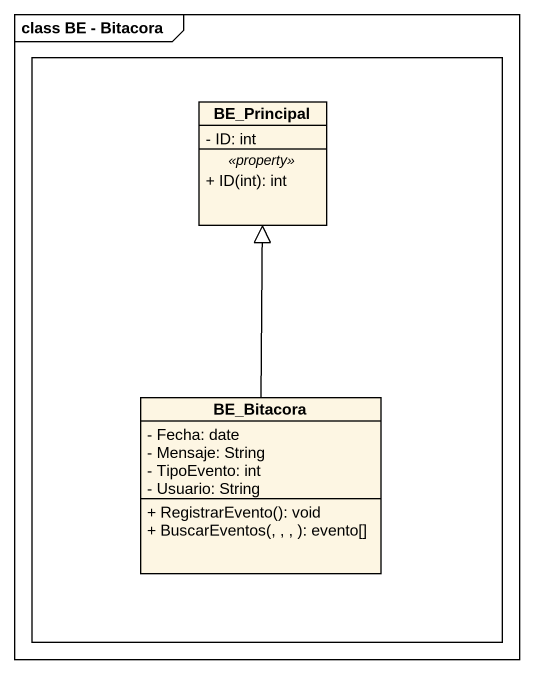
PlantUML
@startuml
mainframe class BE - Bitacora
hide circle
hide empty members
skinparam classAttributeIconSize 0
rectangle " " as rectangle1 {
  class BE_Principal {
    - ID: int
    .. <<property>> ..
    + ID(int): int
  }
  class BE_Bitacora {
    - Fecha: date
    - Mensaje: String
    - TipoEvento: int
    - Usuario: String
    + RegistrarEvento(): void
    + BuscarEventos(, , , ): evento[]
  }
}
BE_Bitacora -up-|> BE_Principal
@enduml
